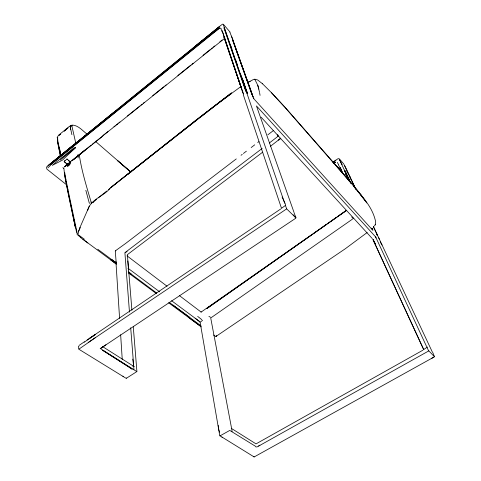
<?xml version="1.0" encoding="UTF-8"?>
<svg xmlns="http://www.w3.org/2000/svg" width="481" height="481" viewBox="0 0 481 481"><rect width="100%" height="100%" fill="white"/><g stroke="black" fill="none" stroke-linecap="round" stroke-linejoin="round"><path stroke-width="0.72" d="M71.759 126.395L71.891 125.108L72.342 125.276M70.635 129.587L70.262 126.004L70.665 125.439L70.839 125.733M281.325 208.435L285.449 205.429L285.474 204.239L282.094 197.006M100.186 348.689L295.623 218.32L295.953 217.478L295.124 215.512M46.441 168.524L46.507 167.033M270.382 146.344L280.351 138.582M67.244 165.837L67.334 164.286L64.123 161.496L66.492 159.488M133.243 365.885L133.532 363.696L130.7 327.814M78.199 233.622L78.619 231.229L80.038 227.711M67.208 166.462L67.25 166.21C67.935 166.913 71.38 163.72 70.178 161.971L68.651 160.786M374.404 225.992C376.262 224.146 375.655 221.116 374.94 218.891C371.398 205.826 361.55 195.917 353.421 185.57L361.087 195.015M78.277 155.928L78.066 157.984M68.536 164.34L67.911 164.207L68.314 163.648L68.597 163.967M69.931 163.594L68.29 165.596M67.761 164.61L67.863 165.464M200.914 312.217L201.335 311.959M87.722 210.245C90.428 199.441 103.343 196.416 109.89 188.6M68.567 164.46L68.248 164.231L68.645 163.642L68.314 163.648M423.527 349.477L423.37 349.843L426.653 347.51L427.164 347.757L428.421 350.463L434.499 356.77L254.148 456.95L219.763 435.684L200.282 323.262L199.759 321.765L195.148 318.206M78.619 231.229L80.153 227.687M89.34 206.072L79.882 227.663M216.131 336.58L216.606 335.516M339.448 169.39L339.718 168.819M64.55 161.514L64.947 160.75M95.262 337.728L78.83 349.212L125.89 378.186L126.497 378.036M68.891 164.857L69.565 163.949M345.376 173.918L345.55 173.677L348.917 180.868M92.629 202.723L93.398 201.773M231.301 428.493L231.62 428.547L210.726 317.989L351.419 219.871L353.409 218.32L351.677 216.967M63.853 167.995L64.49 173.966M92.671 202.735L96.699 199.188M47.781 167.929L50.601 165.284M202.591 320.316L200.222 322.162M46.94 166.715L50.727 163.42M69.571 162.512L70.178 161.971L67.334 164.286M64.292 160.967L64.268 161.754M367.171 232.527L345.25 248.791L216.372 336.165M335.726 160.281L338.071 158.67L338.997 158.7L349.855 181.68M51.088 163.251L73.328 145.088M84.836 150.138L71.946 160.786L102.868 135.979L92.37 144.246M58.484 135.293L69.667 126.166M64.238 131.121L66.372 129.377M64.232 131.036L68.031 127.946M195.995 45.527L220.857 25.379L222.559 24.164L223.184 24.188L284.692 203.229M47.884 165.855L219.126 26.876L48.665 165.205M50.637 163.606L113.39 112.704M98.28 197.877L106.74 191.035M108.435 189.664L110.131 188.299M377.26 235.66L376.569 233.183M125.198 252.639L127.104 251.515M67.502 164.057L65.753 165.47L66.264 165.44M69.841 162.181L91.204 145.16M107.997 131.584L102.868 135.696L112.855 127.832M113.119 127.471L117.677 123.815M118.813 122.902L119.949 121.988M127.513 115.915L139.809 106.048M140.981 105.111L142.154 104.173M143.326 103.235L144.492 102.291M152.693 95.713L163.817 86.79M164.989 85.852L166.155 84.909M177.868 75.517L190.747 65.175M191.919 64.238L193.091 63.3M68.723 163.468L68.975 163.263A1.509 0.553 -48.9 0 1 69.715 163.408M67.52 164.454L64.406 166.931L66.36 165.386M73.888 159.343L75.03 158.423M76.744 157.046L85.125 150.198M203.042 55.315L210.029 49.711M211.195 48.779L212.361 47.841M213.522 46.91L214.688 45.978M110.233 187.915L195.953 120.196L231.535 92.875L196.14 120.142L110.648 187.68M219.859 41.835L222.048 40.085M224.97 38.083L116.378 125.06M110.69 187.843L117.021 182.78M118.176 181.86L119.324 180.94M120.472 180.02L128.529 173.581M127.718 174.332L160.155 148.653M127.754 174.332L148.785 157.72M114.033 126.906L115.206 125.986M174.278 137.554L164.28 145.412M177.76 134.824L185.287 128.902M186.448 127.988L187.608 127.08M188.762 126.172L196.296 120.25M161.923 147.264L163.101 146.338M148.755 157.72L195.821 120.827M58.88 135.329L60.365 134.175M199.789 117.526L207.359 111.634M208.52 110.726L209.686 109.818M210.852 108.91L216.672 104.377M195.791 120.827L217.021 104.377M236.279 158.91L125.493 243.56L115.368 250.841L115.795 250.854M241.041 155.279L242.232 154.365M243.422 153.457L246.398 151.184M251.166 147.547L254.738 144.823M257.714 142.55L258.904 141.642M267.839 134.824L273.196 130.73M59.073 135.251L60.39 134.247M262.175 148.425L124.898 252.699L129.467 312.115M269.33 142.995L278.192 136.177L277.88 134.878M131.914 310.269L127.357 254.677L262.608 152.224M219.047 102.567L241.234 86.339M216.997 104.371L231.656 93.362M84.265 342.147L95.124 334.8M219.955 435.906L229.756 430.423L255.633 446.368L255.934 446.957L257.233 446.855L259.872 445.19M332.918 162.253L335.864 160.167M333.074 162.307L335.534 160.582L333.393 162.464M201.256 311.995L311.916 234.59M313.149 233.724L318.675 229.846M319.901 228.98L329.732 222.078M330.964 221.212L336.49 217.328M337.722 216.468L346.32 210.425M326.316 224.507L206.914 308.495L346.356 210.582M327.543 223.647L346.579 210.275M333.315 163.492L335.57 162.337L334.277 163.227M84.385 341.793L79.155 345.364M105.922 344.757L100.721 348.364L100.709 348.749L136.814 371.603L126.329 378.319M207.479 307.942L209.746 306.397M87.085 339.971L280.718 208.982M295.947 217.917L286.664 208.868L88.185 342.502M89.857 338.095L95.358 334.445M57.083 137.524L57.431 137.301L57.642 141.979M247.595 82.672L253.198 79.63L254.72 79.197L254.804 79.497M422.763 350.27L256.024 443.885L232.01 428.793M431.559 358.381L433.658 357.293M58.021 136.069L57.738 136.201C57.113 142.262 59.963 148.497 60.672 154.545M248.226 82.077L250.174 81.211M132.81 366.372L133.67 365.999L134.235 366.612L133.772 366.654L133.886 369.751M258.574 446.115L428.818 350.889M215.945 336.604L213.594 335.041M254.9 79.203L257.708 79.996L262.572 83.826M78.968 346.134L78.644 346.128L78.71 348.863M72.637 125.084C78.716 125.547 82.906 131.151 87.566 134.488M253.655 98.563L372.078 229.503L372.047 228.98M231.589 428.373L232.113 431.523M67.496 159.728L66.835 158.898L70.779 162.139M229.852 32.149L233.411 41.204M210.504 317.28L208.904 316.348M123.545 376.719L122.889 376.13M133.417 366.143L102.603 346.621M68.17 163.973L68.597 164.274M64.634 162.073L65.218 162.494M111.52 259.572L116.252 263.053M128.674 272.18L131.042 273.917L128.686 272.174M172.932 305.092L189.833 317.496M110.389 259.668L116.414 264.111L82.979 239.316L87.843 242.977M128.457 272.943L156.157 293.446M168.627 302.765L201.329 326.882M111.616 259.53L116.324 263.017M97.793 249.266L116.432 263.101M128.469 272.024L156.752 293.097M169.336 302.429L200.962 325.757M127.928 268.188L159.626 291.811M171.591 300.727L199.675 321.591M188.835 317.55L199.928 325.829M200.727 311.784L179.587 295.749M201.846 319.685L197.679 316.39M77.91 234.481L84.379 239.243M80.76 237.698L83.141 239.502M127.014 255.85L167.045 286.225M66.733 184.926L46.861 169.096M80.94 237.644L77.675 234.95M89.935 203.421L89.213 202.844L85.84 190.314M68.362 163.949L68.687 164.219M66.432 163.239L67.418 164.057M65.175 162.512L65.843 163.065M130.952 172.144L117.857 160.876L130.658 171.915M130.585 171.831L95.238 141.167M62.861 167.647L63.63 168.32M253.818 456.643L254.148 456.95M262.47 83.73L271.494 92.713L285.047 107.317L339.177 168.993M271.416 92.653L284.331 106.668M261.165 117.226L372.33 238.63M293.176 214.851L295.304 217.226M68.368 163.787L68.675 164.123M284.319 106.602L350.811 182.684M223.791 24.771L230.02 32.029M337.319 166.841L351.557 183.381M336.574 166.107L350.817 182.642L365.542 201.16L360.347 194.294M339.538 159.061L344.017 164.292M77.766 154.84L78.223 155.423M221.921 437.073L222.258 437.506M380.2 241.913L382.028 245.051M294.059 212.65L294.913 215.055M220.953 28.535L220.791 28.271L222.018 31.596M337.307 162.386L338.534 164.58M255.122 79.966L257.774 85.263L259.524 92.31M375.751 244.498L373.082 239.4M365.975 201.731L366.612 202.952M371.789 228.108L372.913 230.255L371.969 228.228M342.117 164.658L339.532 159.536M344.113 164.863L349.861 176.527M344.564 165.368L346.897 170.19M347.023 170.767L349.837 176.713M346.897 171.104L347.835 173.082M338.522 164.875L340.073 168.152M356.006 189.586L349.453 175.824L355.519 188.702M373.346 226.431L432.431 352.248M373.388 226.671L377.537 235.486M350.024 177.711L350.655 179.058M352.236 182.431L354.455 187.145M351.172 183.718L344.907 170.611L350.709 183.033M349.747 181.764L344.552 170.629L348.803 180.417M342.941 173.394L340.235 167.568L342.797 173.677M378.475 237.199L379.473 239.448M251.713 93.945L253.854 98.623M91.667 203.511L91.029 201.954M91.42 203.09C86.76 187.139 81.572 170.959 79.251 154.545L79.569 155.682M252.627 95.472L232.852 40.278L253.096 97.072L231.499 36.147M286.664 208.868L285.449 205.429M245.773 89.087L247.348 93.188M219.667 432.197L218.831 429.99L218.206 425.432M232.509 39.821L251.19 92.611M242.701 79.509L245.923 88.835M246.146 89.478L247.475 93.314M230.76 45.707L231.968 49.206M235.6 59.704L237.289 64.604M240.434 73.707L245.508 88.402M243.302 94.787L281.349 207.858M280.164 138.161L280.345 138.726M434.499 356.77L432.828 352.633M257.774 85.263L258.868 89.117M75.938 143.843L71.759 125.457M293.915 212.109L256.439 105.916L375.619 236.899L426.455 346.242L427.074 346.849L427.164 347.757M60.967 155.784L59.091 147.06M76.954 233.76L77.098 234.331M76.641 232.467L73.244 216.937M71.891 134.68L70.256 127.008M75.757 226.473L77.333 233.802M75.499 227.79L65.825 181.361M67.953 189.724L75.8 226.545M75.409 227.645L67.617 190.825M375.968 237.999L375.763 236.844M59.049 149.014L60.42 155.808M60.323 155.567L57.558 141.715M133.67 365.999L132.72 359.091M65.861 179.395L67.995 189.797M67.725 191.095L64.388 173.707M57.69 141.925L58.862 148.395M259.632 92.923L260.065 95.364M277.537 134.872L277.753 136.093M64.719 172.673L65.903 179.467M64.538 173.906L65.632 180.736M116.137 261.989L115.284 251.262M375.204 224.399L375.264 224.849M133.267 326.701L136.911 371.548M127.85 260.967L128.565 269.925M115.921 261.682L119.589 318.338M120.647 334.74L122.234 359.337M70.262 126.004L70.274 126.936M222.204 30.898L242.803 92.827L243.602 94.216L222.204 30.898M224.188 27.694L223.96 28.006L244.961 89.033L246.416 92.166L224.188 27.694M75.601 147.643L62.374 160.197L52.219 165.38L74.501 147.348L60.239 160.059L75.601 147.643M279.87 139.075L278.746 140.007L279.87 139.075M211.135 34.512L50.535 164.797L219.955 27.796L211.135 34.512M131.553 368.512L102.609 350.252L132.161 369.21L131.553 368.512M241.209 87.626L223.912 36.995L241.209 87.626M423.496 349.152L373.003 239.628L423.496 349.152M244.252 84.343L241.751 77.621L247.144 93.26L244.252 84.343"/></g></svg>
